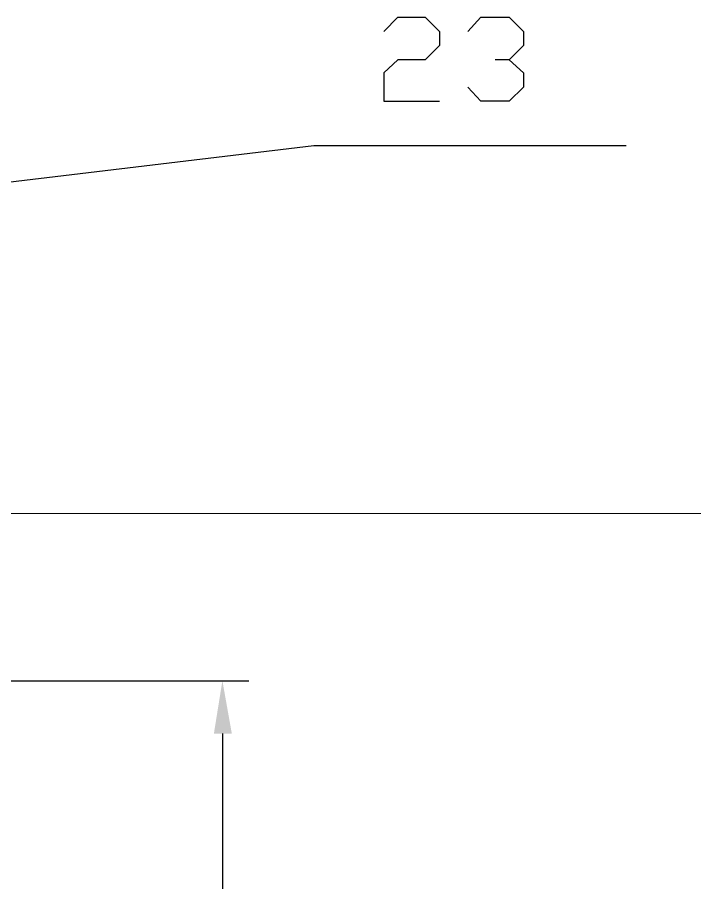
# Model space of a CAD drawing. Header units: millimetres. Extents: x 0 to 841, y 0 to 1189.
# Drawn here: x 361.26 to 391.65, y 815.75 to 854.57 of the extents above; entities that cross this region are included whole.
import ezdxf

# ---------------------------------------------------------------- set-up
doc = ezdxf.new("R2010")
doc.units = ezdxf.units.MM
doc.layers.add('C00-00-00', color=7, linetype='Continuous')
doc.layers.add('CBF-BF-BF', color=7, linetype='Continuous', true_color=0xbfbfbf)

msp = doc.modelspace()

# ---------------------------------------------------------------- hatches: boundary and pattern name
at = {"layer": 'C00-00-00'}
h = msp.add_hatch(color=256, dxfattribs=at)
h.dxf.hatch_style = 2
h.paths.add_polyline_path([(370.078, 822.435772), (370.882333, 822.435772), (370.459, 824.806439)])

# ---------------------------------------------------------------- linework, layer by layer
at = {"layer": 'C00-00-00', "lineweight": 25}
for points in [[(377.698, 853.930361), (378.333, 854.565361), (379.560667, 854.565361), (380.195667, 853.930361), (380.195667, 853.295361), (379.560667, 852.660361), (378.333, 852.660361), (377.698, 852.067694), (377.698, 850.797694), (380.195667, 850.797694)], [(381.465667, 853.930361), (382.058333, 854.565361), (383.328333, 854.565361), (383.963333, 853.930361), (383.963333, 853.295361), (383.328333, 852.660361), (382.693333, 852.660361)], [(383.328333, 852.660361), (383.963333, 852.067694), (383.963333, 851.432694), (383.328333, 850.797694), (382.058333, 850.797694), (381.465667, 851.432694)], [(308.779333, 840.934028), (374.565333, 848.808028), (388.577667, 848.808028)]]:
    msp.add_lwpolyline(points, dxfattribs=at)
for points in [[(321.902667, 824.805028), (321.902667, 824.805028), (371.644333, 824.805028), (371.644333, 824.805028)], [(370.459, 822.434361), (370.459, 822.434361), (370.459, 409.261028), (370.459, 409.261028)]]:
    msp.add_open_spline(points, degree=3, dxfattribs=at)
at = {"layer": 'CBF-BF-BF', "lineweight": 9}
msp.add_lwpolyline([(841.000001, 832.300024), (0, 832.300024)], dxfattribs=at)

doc.saveas('drawing.dxf')
